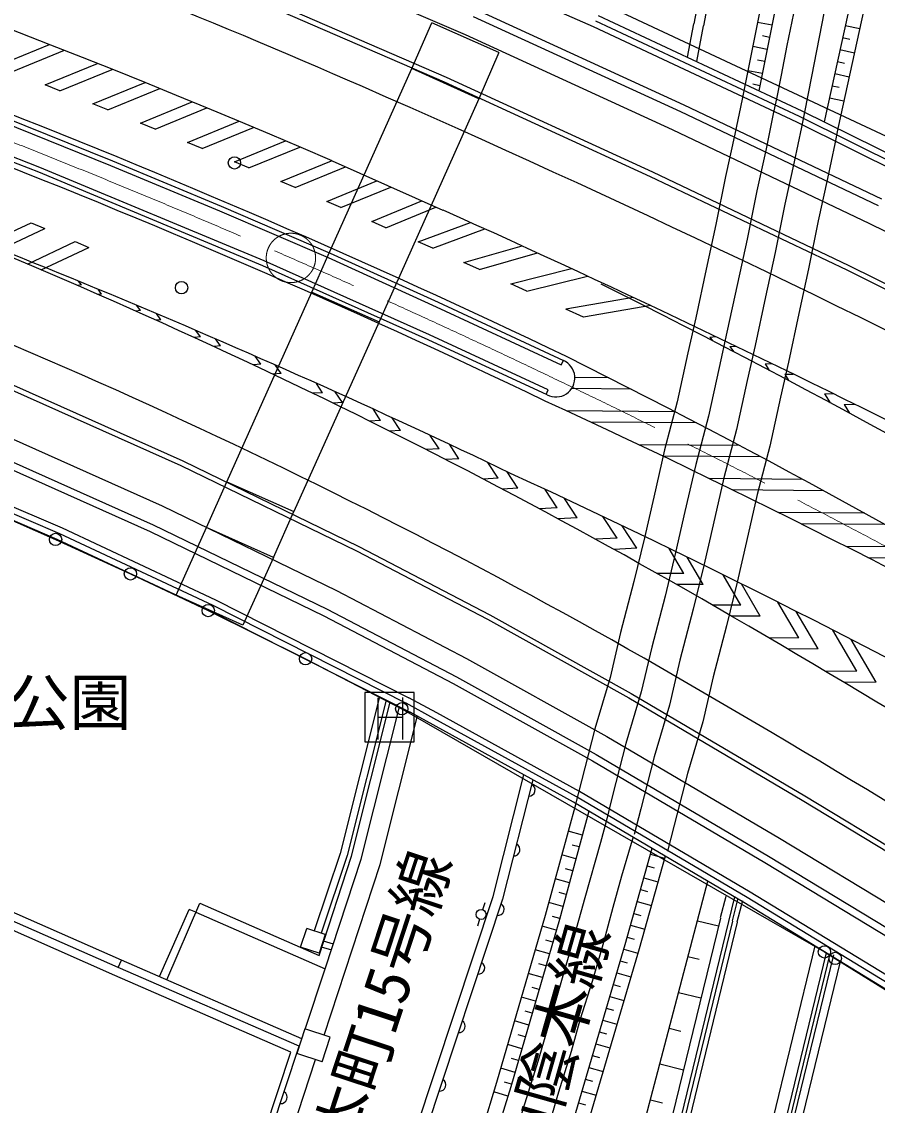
# Model space of a CAD drawing. Units: millimetres, scale not verified. Extents: x 40000 to 680000, y 20000 to 380000.
# Drawn here: x 450190 to 484875, y 259505 to 303421 of the extents above; entities that cross this region are included whole.
import ezdxf
from ezdxf.enums import TextEntityAlignment as Align

# ---------------------------------------------------------------- set-up
doc = ezdxf.new("R2010")
doc.units = ezdxf.units.MM
doc.header["$LTSCALE"] = 1000
doc.linetypes.add('CHAIN', pattern=[18.5, 12, -1.5, 3.5, -1.5])
for name, color, linetype, lineweight in [('M-BGD', 7, 'Continuous', 25), ('M-BMK', 2, 'CHAIN', 13), ('M-BMK-ROW', 30, 'Continuous', 25), ('M-STR-STR1', 1, 'Continuous', 25), ('M-STR-STR3', 7, 'Continuous', 25), ('M-STR-STRC', 7, 'Continuous', 25), ('M-STR-STRD', 7, 'Continuous', 25)]:
    doc.layers.add(name, color=color, linetype=linetype, lineweight=lineweight)
doc.styles.add('ＭＳ ゴシック', font='')
doc.styles.get('ＭＳ ゴシック').set_extended_font_data('MS Gothic')

msp = doc.modelspace()

# ---------------------------------------------------------------- linework, layer by layer
at = {"layer": 'M-BGD'}
for p, q in [((484728, 327074), (479519, 300886)), ((485288, 326814), (480078, 300624)), ((480545, 319747), (477436, 303332)), ((480938, 319673), (477829, 303257)), ((466171, 306392), (473352, 303222)), ((484237, 306303), (482721, 299361)), ((484826, 306186), (483275, 299087)), ((468180, 302890), (461496, 305786)), ((467406, 301155), (460760, 304034)), ((467324, 300972), (460683, 303850)), ((476913, 299762), (468506, 303621)), ((477040, 300034), (468628, 303895)), ((466006, 301530), (466818, 303376)), ((469536, 302166), (466818, 303376)), ((473352, 303222), (481595, 299362)), ((473456, 303450), (481703, 299587)), ((477178, 301982), (477436, 303332)), ((477552, 301807), (477829, 303257)), ((480606, 303275), (480017, 303392)), ((483575, 303269), (484161, 303141)), ((476574, 299037), (468180, 302890)), ((480508, 302785), (480214, 302843)), ((483468, 302781), (483761, 302717)), ((469536, 302166), (468722, 300294)), ((480410, 302294), (479822, 302412)), ((483361, 302292), (483948, 302164)), ((480313, 301804), (480019, 301863)), ((483255, 301804), (483548, 301740)), ((462554, 293834), (466006, 301530)), ((468722, 300294), (466006, 301530)), ((480215, 301314), (479627, 301431)), ((483148, 301315), (483734, 301187)), ((475685, 297134), (467324, 300972)), ((475770, 297316), (467406, 301155)), ((480118, 300823), (479824, 300882)), ((483041, 300827), (483334, 300763)), ((468722, 300294), (465295, 292622)), ((485051, 296223), (477040, 300034)), ((482935, 300338), (483521, 300210)), ((484920, 295954), (476913, 299762)), ((481703, 299587), (489871, 295536)), ((481595, 299362), (489759, 295313)), ((484569, 295234), (476574, 299037)), ((483738, 293526), (475770, 297316)), ((483650, 293346), (475685, 297134)), ((492527, 291269), (484569, 295234)), ((461947, 292462), (462554, 293834)), ((491664, 289577), (483738, 293526)), ((491573, 289398), (483650, 293346)), ((465295, 292622), (464688, 291250)), ((458508, 284768), (461947, 292462)), ((461947, 292462), (464688, 291250)), ((464688, 291250), (461219, 283569)), ((460708, 289166), (460375, 289134)), ((449855, 288690), (456725, 285617)), ((449776, 288506), (456640, 285436)), ((449065, 286852), (455879, 283805)), ((444462, 286066), (451825, 282905)), ((448728, 286072), (455520, 283034)), ((444367, 285834), (451723, 282677)), ((448610, 285796), (455393, 282762)), ((456725, 285617), (463854, 282151)), ((456640, 285436), (463764, 281973)), ((457678, 282925), (458508, 284768)), ((458508, 284768), (461219, 283569)), ((455879, 283805), (462954, 280365)), ((460392, 281701), (461219, 283569)), ((451825, 282905), (458050, 279997)), ((455520, 283034), (462571, 279606)), ((456447, 280181), (457678, 282925)), ((460392, 281701), (457678, 282925)), ((451723, 282677), (457941, 279772)), ((455393, 282762), (462436, 279338)), ((463764, 281973), (469079, 279201)), ((463854, 282151), (469174, 279377)), ((460392, 281701), (459150, 278964)), ((462954, 280365), (468225, 277616)), ((459150, 278964), (456447, 280181)), ((457941, 279772), (465772, 275799)), ((458050, 279997), (465885, 276022)), ((462436, 279338), (467680, 276604)), ((462571, 279606), (467822, 276868)), ((469174, 279377), (474898, 276194)), ((469079, 279201), (474798, 276020)), ((468225, 277616), (473904, 274458)), ((467822, 276868), (473481, 273720)), ((467680, 276604), (473332, 273460)), ((464694, 276065), (463098, 269714)), ((464969, 275926), (463386, 269630)), ((463566, 269598), (465133, 275843)), ((466904, 275188), (465772, 275799)), ((467025, 275407), (465885, 276022)), ((474798, 276020), (481829, 271875)), ((474898, 276194), (481932, 272047)), ((463950, 269486), (465499, 275657)), ((472806, 272226), (467025, 275407)), ((464719, 269264), (466231, 275286)), ((472682, 272009), (466904, 275188)), ((473904, 274458), (480906, 270330)), ((473481, 273720), (480470, 269601)), ((454102, 265091), (435730, 273167)), ((454235, 265392), (435859, 273460)), ((473332, 273460), (480316, 269343)), ((469296, 267966), (470545, 272900)), ((470907, 272701), (469680, 267854)), ((479596, 267934), (472682, 272009)), ((479725, 268149), (472806, 272226)), ((481829, 271875), (489370, 267307)), ((481932, 272047), (489475, 267477)), ((472650, 271738), (471411, 267198)), ((473186, 271422), (471989, 267035)), ((472923, 270457), (472344, 270615)), ((480906, 270330), (488421, 265777)), ((463098, 269714), (462044, 266574)), ((472659, 269493), (472081, 269651)), ((472791, 269975), (472502, 270054)), ((475740, 269917), (474644, 266007)), ((475676, 269689), (476254, 269527)), ((462245, 265577), (463566, 269598)), ((463386, 269630), (462329, 266482)), ((462448, 262348), (464719, 269264)), ((462488, 265034), (463950, 269486)), ((476275, 269602), (475220, 265841)), ((475541, 269208), (475830, 269127)), ((480316, 269343), (487815, 264800)), ((480470, 269601), (487973, 265055)), ((453961, 264770), (444404, 268987)), ((472528, 269010), (472238, 269089)), ((472396, 268528), (471817, 268686)), ((473772, 252460), (478002, 268584)), ((475406, 268727), (475984, 268565)), ((463947, 251815), (469296, 267966)), ((472265, 268046), (471975, 268125)), ((479085, 267959), (475153, 251790)), ((475271, 268245), (475560, 268164)), ((478728, 267972), (478505, 267101)), ((487066, 263366), (479596, 267934)), ((487198, 263578), (479725, 268149)), ((456068, 264592), (457411, 267694)), ((457411, 267694), (462245, 265577)), ((469680, 267854), (464326, 251689)), ((468961, 267716), (468872, 267430)), ((472133, 267563), (471554, 267721)), ((475136, 267764), (475714, 267602)), ((479212, 267848), (478989, 266977)), ((479406, 267799), (479183, 266927)), ((455775, 264720), (456978, 267447)), ((457251, 267328), (456978, 267447)), ((457251, 267328), (462488, 265034)), ((468754, 267048), (468665, 266761)), ((471411, 267198), (469444, 260432)), ((471989, 267035), (470019, 260260)), ((472001, 267081), (471712, 267160)), ((478514, 267092), (474811, 251865)), ((475001, 267282), (475290, 267201)), ((461497, 265910), (461743, 266671)), ((462496, 266428), (461743, 266671)), ((471863, 266601), (471286, 266768)), ((474866, 266801), (475444, 266639)), ((479000, 266974), (475297, 251747)), ((479194, 266927), (475491, 251700)), ((478434, 266764), (477579, 266972)), ((462496, 266428), (462250, 265667)), ((462409, 266167), (462816, 266043)), ((471723, 266120), (471435, 266204)), ((474731, 266319), (475020, 266238)), ((462250, 265667), (461497, 265910)), ((462336, 265928), (462744, 265804)), ((474644, 266007), (470315, 251328)), ((475220, 265841), (470886, 251145)), ((471583, 265640), (471007, 265808)), ((474594, 265839), (475169, 265669)), ((482335, 265964), (478960, 252083)), ((454102, 265091), (454235, 265392)), ((461541, 262204), (454235, 265392)), ((474453, 265359), (474740, 265274)), ((477656, 265409), (477198, 265521)), ((482802, 265680), (479152, 250672)), ((482947, 265644), (480306, 254783)), ((483093, 265609), (480500, 254945)), ((483366, 265335), (480792, 254752)), ((461441, 261899), (454102, 265091)), ((461688, 262598), (462488, 265034)), ((471304, 264680), (470728, 264848)), ((471444, 265160), (471156, 265244)), ((474311, 264879), (474887, 264710)), ((461102, 261665), (453961, 264770)), ((474170, 264400), (474457, 264315)), ((471165, 264200), (470877, 264284)), ((477725, 263849), (476818, 264070)), ((471025, 263720), (470449, 263887)), ((474028, 263920), (474604, 263750)), ((470885, 263240), (470597, 263323)), ((473887, 263441), (474175, 263356)), ((470746, 262760), (470170, 262927)), ((473745, 262961), (474321, 262791)), ((476911, 262503), (476437, 262618)), ((461672, 262603), (461345, 261605)), ((462696, 262267), (461672, 262603)), ((462369, 261269), (462696, 262267)), ((470606, 262279), (470318, 262363)), ((473604, 262481), (473892, 262397)), ((457900, 251227), (461441, 261899)), ((470467, 261799), (469891, 261967)), ((473462, 262002), (474038, 261832)), ((457674, 251339), (461102, 261665)), ((458624, 250868), (462104, 261356)), ((462369, 261269), (461345, 261605)), ((470327, 261319), (470039, 261403)), ((473321, 261522), (473609, 261437)), ((470188, 260839), (469611, 261007)), ((473180, 261043), (473755, 260873)), ((477016, 260934), (476056, 261167)), ((469444, 260432), (466927, 252268)), ((470048, 260359), (469760, 260443)), ((473038, 260563), (473326, 260478)), ((470019, 260260), (467497, 252080)), ((469902, 259881), (469329, 260058)), ((472897, 260084), (473472, 259914)), ((472755, 259604), (473043, 259519)), ((476166, 259597), (475675, 259716))]:
    msp.add_line(p, q, dxfattribs=at)
for points in [[(479519, 300886), (479391, 300277), (479104, 298865), (478726, 297151), (478331, 295198), (477937, 293397), (477513, 291424), (477200, 290004), (476761, 288021), (476251, 286063), (475813, 284156), (475433, 282506), (475007, 280736), (474464, 278670), (474042, 276849), (473419, 274758), (472883, 272652), (472615, 271606)], [(483275, 299087), (483148, 298477), (482861, 297065), (482483, 295351), (482088, 293398), (481694, 291598), (481270, 289624), (480956, 288204), (480518, 286221), (480007, 284263), (479570, 282356), (479190, 280706), (478764, 278937), (478221, 276870), (477799, 275049), (477176, 272958), (476639, 270852), (476372, 269806)]]:
    msp.add_lwpolyline(points, dxfattribs=at)
for centre, radius in [((458817, 297698), 250), ((456670, 292641), 250), ((468813, 267239), 200)]:
    msp.add_circle(centre, radius, dxfattribs=at)
for centre, start, end in [((470745, 272289), 268.4775, 63.1167), ((470131, 269866), 268.4775, 63.1167), ((469489, 267455), 264.3558, 58.9951), ((468703, 265081), 264.3558, 58.9951), ((467917, 262708), 264.3558, 58.9951), ((467131, 260335), 264.3558, 58.9951), ((460696, 259831), 264.3251, 58.9644)]:
    msp.add_arc(centre, 256, start, end, dxfattribs=at)
at = {"layer": 'M-BMK'}
msp.add_circle((461104, 293847), 1000, dxfattribs=at)
msp.add_arc((324895, -17677), 340000, 54.28853, 91.50122, dxfattribs=at)
at = {"layer": 'M-BMK-ROW'}
for p, q in [((472039, 304975), (490184, 296454)), ((447898, 284058), (451564, 282438)), ((451564, 282438), (454598, 281044)), ((454598, 281044), (457754, 279553)), ((457754, 279553), (461696, 277603)), ((461696, 277603), (465597, 275574)), ((465597, 275574), (482732, 265721)), ((482732, 265721), (483167, 265460)), ((483167, 265460), (486898, 263140))]:
    msp.add_line(p, q, dxfattribs=at)
for centre in [(451564, 282438), (454598, 281044), (457754, 279553), (461696, 277603), (465597, 275574), (482732, 265721), (483167, 265460)]:
    msp.add_circle(centre, 250, dxfattribs=at)
at = {"layer": 'M-STR-STR1'}
for p, q in [((473559, 303677), (481812, 299812)), ((481812, 299812), (489982, 295760)), ((444273, 285603), (451620, 282449)), ((451620, 282449), (457831, 279548)), ((457831, 279548), (465941, 275433)), ((472559, 271792), (465941, 275433)), ((479467, 267720), (472559, 271792)), ((486934, 263154), (479467, 267720))]:
    msp.add_line(p, q, dxfattribs=at)
at = {"layer": 'M-STR-STR3'}
for p, q in [((481648, 304598), (481206, 302450)), ((482722, 303836), (482207, 301205)), ((481206, 302450), (480983, 301256)), ((480983, 301256), (480782, 300295)), ((482207, 301205), (481923, 299757)), ((473878, 271014), (473657, 270150)), ((473657, 270150), (473020, 267909)), ((474898, 270121), (474511, 268790)), ((474972, 270370), (474898, 270121)), ((474511, 268790), (474147, 267519)), ((473020, 267909), (472341, 265497)), ((474147, 267519), (473742, 266013)), ((473742, 266013), (473314, 264524)), ((472341, 265497), (471779, 263536)), ((473314, 264524), (472822, 262957)), ((471779, 263536), (471114, 261275)), ((472822, 262957), (472458, 261686)), ((472458, 261686), (471953, 260045)), ((471114, 261275), (470186, 258322)), ((471953, 260045), (471246, 257626))]:
    msp.add_line(p, q, dxfattribs=at)
for points in [[(480782, 300295), (480655, 299685), (480368, 298273), (479990, 296559), (479595, 294606), (479201, 292806), (478777, 290833), (478463, 289412), (478025, 287429), (477514, 285471), (477076, 283564), (476697, 281914), (476270, 280145), (475728, 278078), (475305, 276257), (474683, 274166), (474146, 272061), (473878, 271014)], [(481923, 299757), (481796, 299148), (481509, 297735), (481131, 296021), (480736, 294069), (480342, 292268), (479918, 290295), (479604, 288875), (479166, 286892), (478655, 284934), (478218, 283027), (477838, 281376), (477411, 279607), (476869, 277540), (476447, 275720), (475824, 273629), (475287, 271523), (475019, 270477)]]:
    msp.add_lwpolyline(points, dxfattribs=at)
at = {"layer": 'M-STR-STRC'}
for p, q in [((449177, 301620), (451317, 302498)), ((449787, 301384), (451922, 302260)), ((451136, 300857), (453262, 301729)), ((451741, 300618), (453862, 301489)), ((451741, 300618), (451136, 300857)), ((453079, 300087), (455191, 300953)), ((453679, 299846), (455786, 300711)), ((453679, 299846), (453079, 300087)), ((455006, 299310), (457104, 300171)), ((455601, 299068), (457695, 299927)), ((455601, 299068), (455006, 299310)), ((456917, 298527), (459003, 299383)), ((457507, 298283), (459589, 299137)), ((457507, 298283), (456917, 298527)), ((458813, 297738), (460886, 298588)), ((459399, 297491), (461467, 298340)), ((460694, 296942), (462754, 297787)), ((462775, 297778), (467266, 295776)), ((459399, 297491), (458813, 297738)), ((461275, 296694), (463323, 297534)), ((461275, 296694), (460694, 296942)), ((462556, 296139), (464585, 296971)), ((463125, 295886), (465153, 296718)), ((463125, 295886), (462556, 296139)), ((464387, 295323), (466416, 296155)), ((464955, 295070), (466984, 295902)), ((448618, 294354), (450572, 295275)), ((450572, 295275), (451128, 295039)), ((464955, 295070), (464387, 295323)), ((466268, 294498), (468378, 295288)), ((449180, 294121), (451128, 295039)), ((466852, 294236), (468959, 295025)), ((450421, 293600), (452358, 294513)), ((450976, 293365), (452909, 294275)), ((452358, 294513), (452909, 294275)), ((466852, 294236), (466268, 294498)), ((468115, 293667), (470472, 294336)), ((468749, 293379), (471102, 294047)), ((468749, 293379), (468115, 293667)), ((470020, 292800), (472472, 293415)), ((470674, 292500), (473121, 293114)), ((452609, 292751), (452443, 292735)), ((452609, 292751), (452443, 292735)), ((452609, 292751), (452500, 292904)), ((452609, 292751), (452500, 292904)), ((453429, 292379), (453285, 292580)), ((453429, 292379), (453285, 292580)), ((470674, 292500), (470020, 292800)), ((453429, 292379), (453291, 292365)), ((453429, 292379), (453291, 292365)), ((474978, 292247), (472248, 291774)), ((455011, 291715), (454809, 291695)), ((455011, 291715), (454809, 291695)), ((455011, 291715), (454863, 291922)), ((455011, 291715), (454863, 291922)), ((472965, 291441), (472248, 291774)), ((475687, 291913), (472965, 291441)), ((455830, 291343), (455638, 291324)), ((455830, 291343), (455638, 291324)), ((455830, 291343), (455655, 291588)), ((455830, 291343), (455655, 291588)), ((457433, 290650), (457247, 290910)), ((457433, 290650), (457247, 290910)), ((457433, 290650), (457178, 290625)), ((457433, 290650), (457178, 290625)), ((458252, 290278), (458047, 290565)), ((458252, 290278), (458047, 290565)), ((478087, 290638), (478329, 290658)), ((478087, 290638), (478329, 290658)), ((478087, 290638), (478188, 290492)), ((478087, 290638), (478188, 290492)), ((458252, 290278), (457988, 290252)), ((458252, 290278), (457988, 290252)), ((459888, 289538), (459654, 289866)), ((459888, 289538), (459654, 289866)), ((478901, 290254), (479132, 290273)), ((478901, 290254), (479132, 290273)), ((478901, 290254), (479044, 290048)), ((478901, 290254), (479044, 290048)), ((459888, 289538), (459583, 289508)), ((459888, 289538), (459583, 289508)), ((460708, 289166), (460462, 289511)), ((460708, 289166), (460462, 289511)), ((480326, 289558), (480596, 289566)), ((480326, 289558), (480492, 289289)), ((460708, 289166), (460375, 289134)), ((473991, 288988), (472592, 289000)), ((473991, 288988), (472592, 289000)), ((481119, 289132), (481468, 289142)), ((481119, 289132), (481278, 288874)), ((462388, 288386), (462140, 288764)), ((462388, 288386), (462140, 288764)), ((474890, 288530), (472479, 288551)), ((474890, 288530), (472479, 288551)), ((462388, 288386), (461982, 288363)), ((462388, 288386), (461982, 288363)), ((463192, 287981), (462903, 288421)), ((463192, 287981), (462903, 288421)), ((482735, 288338), (483088, 288349)), ((482735, 288338), (483088, 288349)), ((482735, 288338), (482959, 287975)), ((482735, 288338), (482959, 287975)), ((463192, 287981), (462813, 287960)), ((463192, 287981), (462813, 287960)), ((464740, 287261), (464435, 287725)), ((464740, 287261), (464435, 287725)), ((476671, 287614), (472267, 287653)), ((476671, 287614), (472267, 287653)), ((483527, 287912), (483949, 287924)), ((483527, 287912), (483949, 287924)), ((483527, 287912), (483752, 287549)), ((483527, 287912), (483752, 287549)), ((464740, 287261), (464284, 287235)), ((464740, 287261), (464284, 287235)), ((465543, 286856), (465205, 287372)), ((465543, 286856), (465205, 287372)), ((465543, 286856), (465096, 286831)), ((465543, 286856), (465096, 286831)), ((477551, 287157), (473255, 287194)), ((477551, 287157), (473255, 287194)), ((467110, 286108), (466750, 286656)), ((467110, 286108), (466586, 286078)), ((467914, 285702), (467526, 286293)), ((479293, 286241), (475204, 286277)), ((479293, 286241), (475204, 286277)), ((467914, 285702), (467380, 285672)), ((469504, 284919), (469085, 285557)), ((480154, 285784), (476167, 285819)), ((480154, 285784), (476167, 285819)), ((470307, 284514), (469868, 285183)), ((469504, 284919), (468900, 284885)), ((481860, 284869), (478069, 284902)), ((481860, 284869), (478069, 284902)), ((470307, 284514), (469676, 284478)), ((471903, 283720), (471415, 284465)), ((471903, 283720), (471415, 284465)), ((482703, 284412), (479009, 284444)), ((482703, 284412), (479009, 284444)), ((471903, 283720), (471179, 283679)), ((471903, 283720), (471179, 283679)), ((472707, 283315), (472191, 284102)), ((472707, 283315), (472191, 284102)), ((472707, 283315), (471938, 283272)), ((472707, 283315), (471938, 283272)), ((474323, 282492), (473749, 283367)), ((474323, 282492), (473749, 283367)), ((484374, 283497), (480866, 283528)), ((484374, 283497), (480866, 283528)), ((475126, 282087), (474531, 282994)), ((475126, 282087), (474531, 282994)), ((485201, 283040), (481784, 283069)), ((485201, 283040), (481784, 283069)), ((474323, 282492), (473460, 282443)), ((474323, 282492), (473460, 282443)), ((475126, 282087), (474202, 282034)), ((475126, 282087), (474202, 282034)), ((477031, 281062), (476436, 282077)), ((477031, 281062), (476436, 282077)), ((486839, 282125), (483599, 282154)), ((486839, 282125), (483599, 282154)), ((477813, 280617), (477166, 281721)), ((487649, 281668), (484496, 281696)), ((487649, 281668), (484496, 281696)), ((477031, 281062), (475956, 281055)), ((477031, 281062), (475956, 281055)), ((479346, 279780), (478631, 281001)), ((480129, 279335), (479366, 280636)), ((477813, 280617), (476742, 280610)), ((479346, 279780), (478204, 279772)), ((479346, 279780), (478204, 279772)), ((481690, 278451), (480842, 279897)), ((481690, 278451), (480842, 279897)), ((480129, 279335), (478972, 279327)), ((482472, 278005), (481583, 279523)), ((482472, 278005), (481583, 279523)), ((481690, 278451), (480486, 278443)), ((481690, 278451), (480486, 278443)), ((484048, 277096), (483070, 278765)), ((482472, 278005), (481243, 277998)), ((482472, 278005), (481243, 277998)), ((484830, 276651), (483817, 278380)), ((484048, 277096), (482781, 277088)), ((484048, 277096), (482781, 277088)), ((466101, 276239), (464101, 276239)), ((464101, 276239), (464101, 274239)), ((466101, 274239), (466101, 276239)), ((484830, 276651), (483530, 276642)), ((464642, 274324), (464642, 276023)), ((465633, 276034), (465633, 274329)), ((464642, 275239), (465633, 275239)), ((464101, 274239), (466101, 274239))]:
    msp.add_line(p, q, dxfattribs=at)
for centre, radius, start, end in [((318415, -36424), 364048, 66.63778, 80.42723), ((324857, -17637), 347500, 66.39602, 73.31686), ((324857, -17637), 341000, 64.38546, 73.31686), ((324857, -17637), 339000, 64.38546, 73.31686), ((263143, -158867), 501625, 58.64954, 66.39602), ((352410, 61848), 251625, 59.79308, 70.32421), ((352410, 61848), 251625, 59.79308, 70.32421), ((324857, -17637), 335750, 64.38546, 70.46364), ((352410, 61848), 248375, 59.79308, 70.88075), ((263143, -158867), 498375, 63.0606, 65.82045), ((321974, -11496), 340000, 53.43666, 63.50009), ((320264, -14275), 340000, 53.47611, 63.44265), ((329511, -20926), 340000, 55.39575, 65.33247), ((327895, -23759), 340000, 55.45341, 65.29325), ((226629, -154205), 501625, 54.27444, 59.79308), ((226629, -154205), 498375, 54.27444, 59.79308)]:
    msp.add_arc(centre, radius, start, end, dxfattribs=at)
at = {"layer": 'M-STR-STRD'}
for p, q in [((450882, 297320), (442476, 300566)), ((450929, 297515), (442524, 300761)), ((449415, 299578), (453867, 297779)), ((449342, 299392), (453791, 297594)), ((453867, 297779), (458282, 295945)), ((459966, 293530), (450882, 297320)), ((460014, 293725), (450929, 297515)), ((453791, 297594), (458204, 295761)), ((458204, 295761), (462610, 293861)), ((458282, 295945), (462691, 294044)), ((462610, 293861), (466987, 291866)), ((462691, 294044), (467071, 292048)), ((466670, 290532), (459966, 293530)), ((466717, 290726), (460014, 293725)), ((467071, 292048), (472147, 289692)), ((466987, 291866), (472063, 289511)), ((471533, 288495), (466717, 290726)), ((471485, 288300), (466670, 290532)), ((472063, 289511), (472147, 289692)), ((471449, 288313), (471533, 288495))]:
    msp.add_line(p, q, dxfattribs=at)
msp.add_arc((471845, 288983), 771, 242.2345, 66.9095, dxfattribs=at)

# ---------------------------------------------------------------- texts
at = {"layer": 'M-BGD', "style": 'ＭＳ ゴシック'}
msp.add_text('第2号公園', height=1833, dxfattribs=at).set_placement((443387, 274371), align=Align.BOTTOM_LEFT)
for s, rotation, p in [('市道川中本町15号線', 71.821, (461148, 247886)), ('JR山陰本線', 74.141, (471167, 254362))]:
    msp.add_text(s, height=1833, rotation=rotation, dxfattribs=at).set_placement(p, align=Align.BOTTOM_LEFT)

doc.saveas('drawing.dxf')
